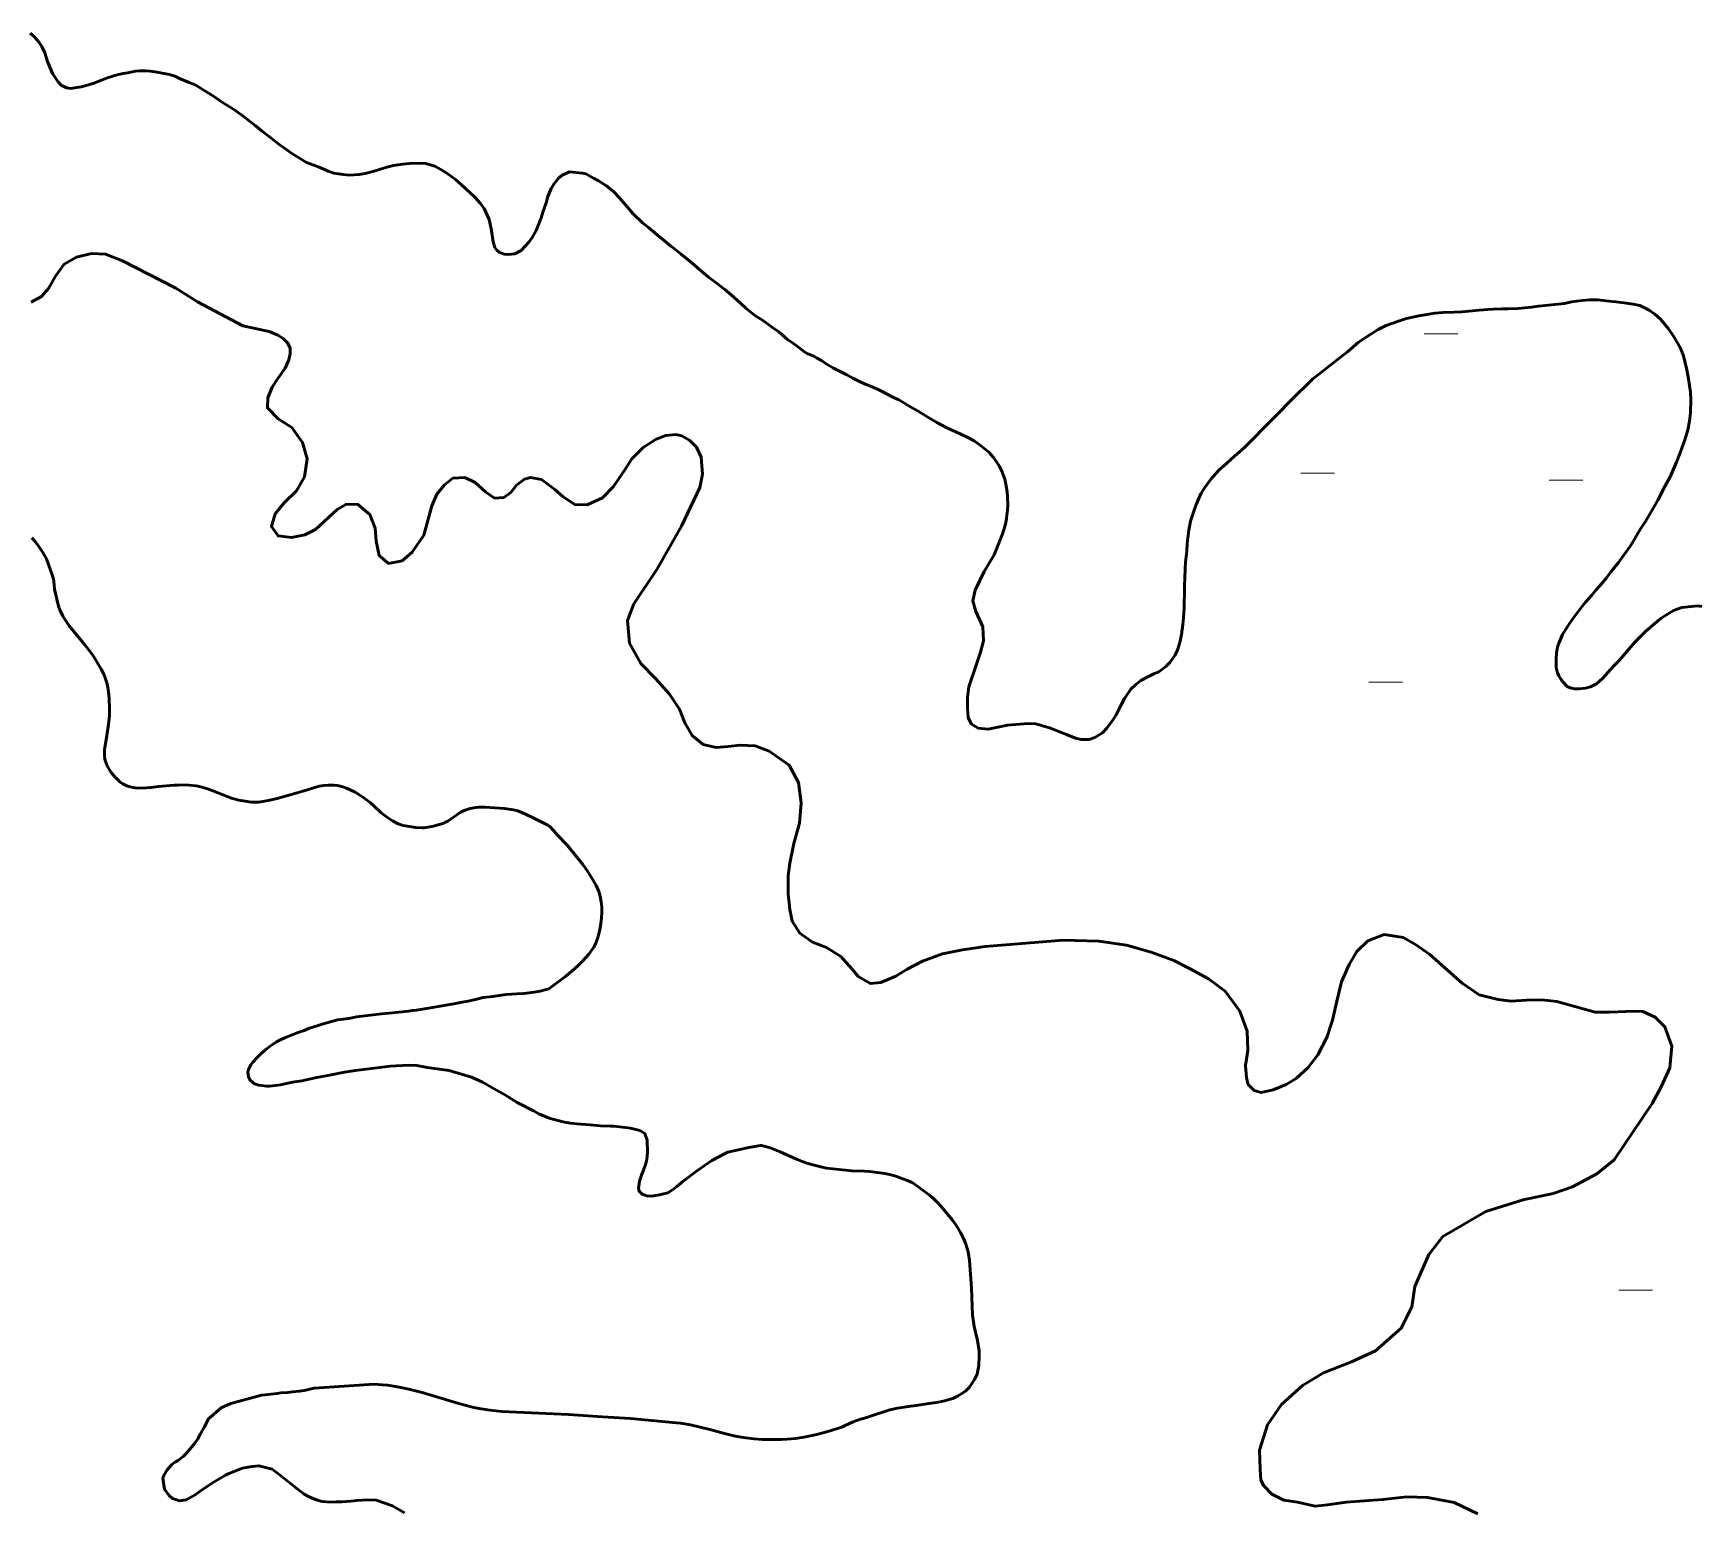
# Model space of a CAD drawing. Header units: metres. Extents: x 531395 to 538605, y 1843190 to 1853105.
# Drawn here: x 534476 to 535329, y 1846390 to 1847145 of the extents above; entities that cross this region are included whole.
import ezdxf

# ---------------------------------------------------------------- set-up
doc = ezdxf.new("R2010")
doc.units = ezdxf.units.M
doc.header["$LTSCALE"] = 4
doc.layers.add('2', color=7, linetype='Continuous', lineweight=53)
doc.layers.add('61', color=7, linetype='Continuous', lineweight=13)

msp = doc.modelspace()

# ---------------------------------------------------------------- linework, layer by layer
at = {"layer": '2'}
for points in [[(534474.09, 1847145.31), (534476.2, 1847143.63), (534478.73, 1847140.58), (534480.13, 1847138.57), (534481.6, 1847135.32), (534482.27, 1847133.14), (534483.03, 1847130.89), (534484.2, 1847128.01), (534485.57, 1847124.83), (534488.23, 1847120.63), (534489.94, 1847118.82), (534492.7, 1847117.38), (534494.9, 1847117.14), (534498.03, 1847117.5), (534500.32, 1847117.93), (534503.97, 1847118.94), (534506.71, 1847119.76), (534510.54, 1847121.37), (534513.17, 1847122.43), (534516.96, 1847123.62), (534519.31, 1847124.31), (534521.69, 1847124.67), (534523.98, 1847125.11), (534527.73, 1847125.87), (534530.04, 1847126.14), (534533.3, 1847126.1), (534535.41, 1847125.93), (534538.13, 1847125.58), (534545.3, 1847124.24), (534548.08, 1847123.39), (534550.56, 1847122.17), (534555.39, 1847120.14), (534558.9, 1847118.71), (534562.59, 1847116.38), (534567.98, 1847113.16), (534571.92, 1847110.19), (534578.57, 1847106.12), (534583.04, 1847102.87), (534589.28, 1847098.08), (534593.05, 1847095.09), (534596.55, 1847092.32), (534601.41, 1847088.62), (534604.15, 1847086.6), (534608.44, 1847083.51), (534611.32, 1847081.67), (534615.53, 1847079.23), (534618.69, 1847077.93), (534621.93, 1847076.71), (534626.5, 1847074.74), (534629.46, 1847073.74), (534634.23, 1847072.96), (534637.34, 1847072.74), (534642.4, 1847073.07), (534645.44, 1847073.51), (534650.15, 1847074.72), (534653.37, 1847075.76)], [(534653.37, 1847075.76), (534656.52, 1847076.71), (534659.93, 1847077.61), (534664.86, 1847078.35), (534668.25, 1847078.66), (534673.16, 1847078.81), (534676.61, 1847078.62), (534681.1, 1847077.31), (534684.3, 1847075.67), (534687.37, 1847073.69), (534691.75, 1847070.52), (534694.75, 1847067.69), (534699.13, 1847063.77), (534701.84, 1847061.33), (534704.37, 1847058.28), (534706.34, 1847055.67), (534709.01, 1847049.96), (534709.35, 1847048.49), (534710.08, 1847044.32), (534710.65, 1847040.87), (534711.08, 1847038.58), (534711.83, 1847035.75), (534712.82, 1847034.36), (534714.04, 1847033.24), (534716.57, 1847032.28), (534718.61, 1847032.02), (534722.15, 1847032.51), (534725.38, 1847034.14), (534729.32, 1847038.36), (534730.89, 1847040.71), (534733.05, 1847044.39), (534734.1, 1847046.85), (534735.57, 1847050.78), (534736.4, 1847053.72), (534738.1, 1847058.51), (534738.98, 1847061.71), (534740.76, 1847065.84), (534742, 1847068.16), (534744.4, 1847071.19), (534746.32, 1847072.67), (534750.05, 1847074.35), (534756.8, 1847073.8), (534758.36, 1847073.31), (534762.37, 1847071.19), (534764.96, 1847069.73), (534768.93, 1847067.18), (534772.8, 1847064.12), (534775.54, 1847061.35), (534779.71, 1847056.4), (534782.62, 1847052.9), (534787.41, 1847048.35), (534790.54, 1847045.87), (534794.98, 1847042.21), (534797.66, 1847039.93), (534801.84, 1847036.32), (534803.11, 1847035.47), (534807.16, 1847032.26), (534809.92, 1847030.07), (534813.8, 1847026.85), (534816.69, 1847024.26), (534821.22, 1847020.52), (534824.52, 1847018.06), (534829.56, 1847014.22), (534832.8, 1847011.5), (534837.46, 1847007.36), (534840.55, 1847004.46), (534845.43, 1847000.6), (534848.77, 1846998.39), (534853.89, 1846994.64), (534857.24, 1846992.44), (534861.69, 1846988.61), (534864.62, 1846986.44), (534867.36, 1846984.42), (534870.56, 1846982.03), (534871.99, 1846981.2), (534875.13, 1846980.06), (534876.4, 1846979.2), (534878.99, 1846977.75), (534881.35, 1846976.18), (534885.21, 1846973.87), (534887.87, 1846972.51), (534892.05, 1846970.4), (534894.99, 1846968.82), (534899.23, 1846966.81), (534901.88, 1846965.61), (534904.15, 1846964.7), (534907.41, 1846963.33), (534910.42, 1846961.84), (534915.24, 1846959.22), (534918.51, 1846957.68), (534924.17, 1846954.24), (534928.54, 1846951.82), (534934.21, 1846948.38), (534937.98, 1846946.15), (534943.77, 1846943.06), (534947.81, 1846941.35), (534953.56, 1846938.59), (534957.13, 1846936.67), (534960.4, 1846934.37), (534964.72, 1846930.95), (534967.05, 1846928.21)], [(534804.42, 1846939.94), (534799.45, 1846939.34), (534794.49, 1846937.48), (534787.75, 1846933.35), (534781.96, 1846927.51), (534778.04, 1846921.34), (534772.61, 1846913.27), (534767.04, 1846907.45), (534759.04, 1846903.94), (534752.77, 1846904.07), (534746.81, 1846908.02), (534742.49, 1846911.83), (534735.66, 1846916.86), (534730.14, 1846917.94), (534727, 1846917.15), (534722.95, 1846913.98), (534720.03, 1846910.3), (534716.45, 1846907.73), (534711.75, 1846907.4), (534707.31, 1846910.34), (534701.78, 1846915.3), (534696.51, 1846917.92), (534690.41, 1846917.54), (534686.17, 1846914.14), (534682.2, 1846909.37), (534679.65, 1846903.47), (534675.47, 1846888.43), (534669.57, 1846879.77), (534664.39, 1846875.18), (534657.42, 1846873.94), (534652.74, 1846878.03), (534651.15, 1846885.29), (534650.6, 1846891.9), (534647.84, 1846898.91), (534641.62, 1846904.23), (534635.59, 1846904.18), (534631.16, 1846901.51), (534620.16, 1846891.29), (534614.67, 1846888.49), (534607.81, 1846887.16), (534600.93, 1846887.98), (534597.57, 1846892.76), (534599.5, 1846899.35), (534603.95, 1846904.71), (534610.32, 1846911.06), (534614.45, 1846918.22), (534615.85, 1846927.54), (534613.49, 1846935.78), (534607.97, 1846943.44), (534600.97, 1846948.02), (534595.48, 1846953.53), (534595.74, 1846958.73), (534597.92, 1846964.16), (534600.89, 1846968.62), (534604.55, 1846973.89), (534606.38, 1846978.24), (534607.07, 1846981.22), (534607.07, 1846984.2), (534605.92, 1846986.72), (534603.63, 1846989.01), (534600.89, 1846990.84), (534596.31, 1846992.67), (534582.96, 1846995.52), (534559.75, 1847007.91), (534548.6, 1847014.81), (534521.32, 1847028.9), (534512.62, 1847032.31), (534505.48, 1847032.56), (534497.71, 1847030.79), (534491.55, 1847027.17), (534487.09, 1847021.05), (534483.52, 1847014.6), (534479.9, 1847010.51), (534474.62, 1847007.74)], [(534967.05, 1846928.21), (534969.89, 1846923.86), (534971.3, 1846921.1), (534972.77, 1846917.09), (534973.4, 1846914.49), (534974.03, 1846910.55), (534974.24, 1846907.98), (534974.39, 1846903.82), (534974.2, 1846901.13), (534973.74, 1846897.15), (534973.28, 1846894.67), (534972.36, 1846891.05), (534971.4, 1846888.52), (534967.45, 1846878.38), (534962.34, 1846869.73), (534957.63, 1846860.3), (534956.45, 1846854.79), (534958.02, 1846849.29), (534961.56, 1846841.43), (534961.95, 1846834.35), (534960.38, 1846828.45), (534958.02, 1846821.37), (534954.49, 1846810.76), (534953.7, 1846805.25), (534953.7, 1846799.75), (534954.09, 1846795.03), (534955.67, 1846791.89), (534959.2, 1846789.53), (534964.31, 1846789.13), (534974.13, 1846791.1), (534984.86, 1846792.04), (534988.73, 1846791.82), (534994.53, 1846790.07), (534996.25, 1846789.61), (535001.25, 1846787.59), (535004.41, 1846786.29), (535008.97, 1846784.48), (535011.88, 1846783.81), (535016.06, 1846783.8), (535018.86, 1846784.87), (535022.78, 1846787.17), (535025.09, 1846789.52), (535027.97, 1846793.53), (535029.81, 1846796.42), (535032.39, 1846801.57), (535034.1, 1846804.86), (535037.32, 1846809.49), (535039.8, 1846811.87), (535042.39, 1846814.01), (535046.42, 1846816.06), (535049.11, 1846817.38), (535051.65, 1846818.51), (535055.19, 1846821.09), (535057.29, 1846823.17), (535059.81, 1846826.72), (535061.15, 1846829.55), (535062.63, 1846834.07), (535063.31, 1846837.57), (535063.89, 1846842.66), (535064.24, 1846846.12), (535064.55, 1846851.42), (535064.6, 1846854.52), (535064.74, 1846857.71), (535064.82, 1846862.74), (535064.91, 1846866.26), (535065.09, 1846871.21), (535065.37, 1846874.58), (535065.89, 1846880.16), (535066.09, 1846884.19), (535067.07, 1846890.91), (535067.87, 1846895.51), (535069.36, 1846900.11), (535070.83, 1846904.04), (535073.2, 1846909.5), (535075.24, 1846912.82), (535078.41, 1846917.2), (535079.36, 1846918.4), (535082.62, 1846921.95), (535084.9, 1846923.89), (535088.23, 1846926.95), (535090.58, 1846928.98), (535094, 1846931.96), (535096.11, 1846933.88), (535122.01, 1846960.29), (535127.12, 1846965.23), (535130.52, 1846968.38), (535135.49, 1846972.39), (535138.94, 1846975.04), (535144.36, 1846979.43), (535148.13, 1846982.29), (535153.75, 1846987.12), (535157.79, 1846989.76), (535163.86, 1846993.64), (535168.05, 1846995.71), (535174.21, 1846998.02), (535178.33, 1846999.25), (535184.69, 1847000.65), (535186.81, 1847001.07), (535192.8, 1847002.01), (535197.02, 1847002.42), (535202.85, 1847002.59)], [(535202.85, 1847002.59), (535206.68, 1847002.7), (535212.14, 1847003.17), (535215.6, 1847003.57), (535219.98, 1847003.99), (535222.8, 1847004.15), (535227.22, 1847004.25), (535230.32, 1847004.19), (535235.4, 1847004.36), (535238.86, 1847004.76), (535242.33, 1847005.16), (535245.95, 1847005.58), (535250.9, 1847006.16), (535254.2, 1847006.54), (535259.24, 1847007.04), (535262.83, 1847007.79), (535268.34, 1847008.51), (535272.14, 1847008.95), (535276.15, 1847008.92), (535283.69, 1847008.04), (535285.54, 1847007.92), (535290.97, 1847007.21), (535294.29, 1847006.67), (535297.73, 1847005.9), (535302.5, 1847003.62), (535305.5, 1847001.54), (535308.39, 1846998.95), (535312.47, 1846994.07), (535315.09, 1846990.2), (535318.34, 1846984.48), (535320.09, 1846980.25), (535321.84, 1846973.02), (535322.64, 1846968.35), (535323.75, 1846961.62), (535323.88, 1846957.63), (535323.71, 1846951.17), (535323.14, 1846946.68), (535322.32, 1846942.24), (535321, 1846937.74), (535318.42, 1846930.5), (535316.55, 1846925.69), (535313.23, 1846918.29), (535310.63, 1846913.31), (535307.02, 1846906.29), (535304.31, 1846901.54), (535300.67, 1846895.44), (535298.2, 1846891.56), (535295.03, 1846886.43), (535292.92, 1846883.01), (535289.41, 1846878.01), (535286.89, 1846874.45), (535283.18, 1846869.76), (535280.7, 1846866.63), (535278.37, 1846863.69), (535275.03, 1846860.04), (535273.13, 1846857.65), (535269.96, 1846854.02), (535267.9, 1846851.61), (535264.78, 1846847.49), (535262.76, 1846844.75), (535259.85, 1846840.32), (535258.25, 1846837.54), (535256.55, 1846833.5), (535255.64, 1846831.22), (535255.09, 1846828.07), (535254.9, 1846825.37), (535254.97, 1846822.62), (535255.03, 1846820.62), (535255.69, 1846817.86), (535256.35, 1846816.43), (535257.61, 1846814.24), (535258.68, 1846812.94), (535260.67, 1846810.91), (535262.18, 1846810.17), (535264.56, 1846809.78), (535266.65, 1846809.77), (535270.04, 1846810.08), (535272.48, 1846810.7), (535275.55, 1846812.31), (535278.89, 1846815.2), (535279.98, 1846816.58), (535284.21, 1846821.16), (535287.35, 1846824.37), (535292.13, 1846830.02), (535295.38, 1846833.74), (535300.61, 1846839.03), (535304.48, 1846842.4), (535308.76, 1846845.9), (535314.99, 1846849.8), (535319.23, 1846851.38), (535327.5, 1846852.17), (535329.54, 1846851.91)], [(535263.28, 1846554.72), (535275.71, 1846561.48), (535284.68, 1846568.66), (535304.08, 1846597.53), (535308.7, 1846606.05), (535313.07, 1846615.71), (535314.15, 1846626.83), (535310.63, 1846636.77), (535305.55, 1846641.57), (535299.27, 1846644.62), (535294.84, 1846644.64), (535282.29, 1846644.16), (535274.96, 1846644.17), (535255.35, 1846649.66), (535247.71, 1846650.5), (535239.86, 1846650.34), (535231.94, 1846649.85), (535225.26, 1846650.7), (535215.6, 1846653.13), (535206.83, 1846659.12), (535190.37, 1846673.71), (535182.99, 1846678.78), (535176.63, 1846682.46), (535166.98, 1846683.93), (535158.62, 1846680.69), (535153, 1846675.3), (535149.03, 1846668.59), (535145.1, 1846659.73), (535142.69, 1846649.85), (535140.58, 1846640.12), (535137.62, 1846631.26), (535132.94, 1846622.42), (535127.98, 1846615.92), (535121.95, 1846610.26), (535116.81, 1846607.19), (535110.13, 1846604.36), (535104.04, 1846603.01), (535100.46, 1846604.1), (535097.42, 1846607.09), (535096.57, 1846610.66), (535096.07, 1846616.85), (535097.12, 1846624.52), (535096.84, 1846634.4), (535093.05, 1846644.74), (535085.63, 1846654.88), (535077.13, 1846661.22), (535067.69, 1846666.38), (535059.32, 1846670.69), (535047.74, 1846674.84), (535035.02, 1846678.54), (535020.99, 1846680.58), (535002.61, 1846681.04), (534962.78, 1846677.82), (534951.23, 1846676.16), (534940.9, 1846674.1), (534930.77, 1846670.33), (534922.94, 1846666.3), (534917, 1846662.7), (534909.31, 1846659.33), (534904.08, 1846658.83), (534897.85, 1846662.42), (534894.71, 1846666.26), (534889, 1846672.71), (534881.58, 1846677.24), (534874.47, 1846679.97), (534867.9, 1846684.6), (534864.06, 1846690.73), (534862.83, 1846696.73), (534861.89, 1846704.82), (534862.01, 1846713.99), (534862.76, 1846720.55), (534864.84, 1846730.49), (534867.72, 1846740.96), (534868.57, 1846751.29), (534867.24, 1846761.81), (534862.45, 1846770.63), (534852.25, 1846777.75), (534845.14, 1846780.48), (534837.21, 1846780.96), (534831.26, 1846780.27), (534825.06, 1846779.77), (534818.53, 1846781.28), (534818.53, 1846781.28), (534812.83, 1846785.79), (534809.06, 1846792.25), (534806.31, 1846799.26), (534801.21, 1846806.97), (534794.13, 1846815.1), (534786.57, 1846822.63), (534780.82, 1846833.17), (534779.7, 1846844.68), (534783.02, 1846853.26), (534794.78, 1846870.79), (534807.31, 1846892.94), (534816.78, 1846912.8), (534818.15, 1846919.67), (534817.46, 1846928.26), (534815.06, 1846933.42), (534811.63, 1846936.85), (534807.51, 1846939.26), (534804.42, 1846939.94)], [(534474.97, 1846887.01), (534476.56, 1846885.22), (534478.51, 1846882.67), (534480.57, 1846879.48), (534482.36, 1846876.22), (534483.51, 1846873.46), (534485.32, 1846868.04), (534485.94, 1846865.9), (534486.16, 1846864.85), (534486.59, 1846860.78), (534488.25, 1846853.42), (534488.82, 1846851.58), (534489.5, 1846849.79), (534490.84, 1846846.94), (534491.94, 1846845.05), (534494.07, 1846841.97), (534496.43, 1846839.01), (534502.14, 1846832.27), (534505.6, 1846827.63), (534506.63, 1846826.11), (534510.4, 1846819.78), (534511.53, 1846817.54), (534512.21, 1846815.89), (534513.25, 1846812.77), (534513.83, 1846810.52), (534514.07, 1846809.24), (534514.38, 1846806.9), (534514.57, 1846804.37), (534514.75, 1846799.83), (534514.7, 1846796.06), (534514.38, 1846792.81), (534513.22, 1846784.72), (534512.4, 1846780.73), (534512.13, 1846778.62), (534512.08, 1846776.53), (534512.14, 1846775.18), (534512.34, 1846773.83), (534512.51, 1846773.09), (534512.97, 1846771.74), (534513.55, 1846770.38), (534514.67, 1846768.23), (534515.54, 1846766.85), (534517.2, 1846764.83), (534518.38, 1846763.64), (534520.22, 1846762.02), (534521.44, 1846761.16), (534523.49, 1846760.12), (534525.21, 1846759.53), (534526.85, 1846759.14), (534528.85, 1846758.9), (534533.61, 1846759.04), (534535.78, 1846759.23)], [(534535.78, 1846759.23), (534539.7, 1846759.72), (534547.74, 1846760.4), (534549.82, 1846760.49), (534552.28, 1846760.51), (534555.38, 1846760.41), (534559.1, 1846760), (534561.38, 1846759.54), (534565.26, 1846758.42), (534569.8, 1846756.71), (534574.91, 1846754.55), (534577.04, 1846753.74), (534578.34, 1846753.35), (534580.88, 1846752.76), (534584.15, 1846752.19), (534587.13, 1846751.79), (534589.42, 1846751.68), (534590.74, 1846751.73), (534593.21, 1846752.05), (534596.79, 1846752.73), (534600.55, 1846753.61), (534614.29, 1846757.48), (534619.67, 1846759.26), (534621.99, 1846759.84), (534624.3, 1846760.24), (534626.73, 1846760.49), (534629.64, 1846760.48), (534631.4, 1846760.22), (534634.13, 1846759.49), (534635.96, 1846758.84), (534637.76, 1846758.09), (534640.33, 1846756.83), (534642.34, 1846755.65), (534644.35, 1846754.27), (534648.02, 1846751.47), (534650.12, 1846749.68), (534653.78, 1846746.26), (534655.11, 1846745.15), (534657.54, 1846743.39), (534659.58, 1846742.11), (534662.34, 1846740.67), (534664.97, 1846739.79), (534667.17, 1846739.35), (534671.32, 1846738.75), (534674.81, 1846738.55), (534675.5, 1846738.57), (534677.76, 1846738.87), (534680.49, 1846739.5), (534683.3, 1846740.21), (534685.35, 1846740.85), (534686.32, 1846741.24), (534687.77, 1846742.01), (534694.06, 1846746.37), (534695.57, 1846747.15), (534696.69, 1846747.59), (534699.22, 1846748.41), (534702.14, 1846749.03), (534703.79, 1846749.21), (534706.85, 1846749.22), (534716.88, 1846748.47), (534721.35, 1846747.8), (534723.59, 1846747.21), (534727.2, 1846745.75), (534731.44, 1846743.64), (534735.65, 1846741.71), (534738.6, 1846740.16), (534739.95, 1846739.2), (534741.89, 1846737.29), (534744.01, 1846734.78), (534749.01, 1846729.53), (534756.83, 1846719.79), (534759.2, 1846716.44), (534760.94, 1846713.74), (534762.56, 1846711.08), (534763.68, 1846709.04), (534765.01, 1846705.93), (534765.78, 1846703.36), (534766.31, 1846700.72), (534766.6, 1846698.02), (534766.64, 1846695.28), (534766.47, 1846692.49), (534766.11, 1846689.68), (534765.51, 1846686.37), (534764.55, 1846682.45), (534763.49, 1846679.48), (534762.49, 1846677.48), (534761.73, 1846676.28), (534760.01, 1846673.98), (534756.8, 1846670.31), (534754.55, 1846668.04), (534751.13, 1846664.97), (534748.21, 1846662.65), (534739.41, 1846656.2), (534737.47, 1846655.64), (534735.03, 1846655.02), (534732.01, 1846654.42), (534726.74, 1846653.81), (534723.09, 1846653.55), (534717.7, 1846653.18), (534714.16, 1846652.68), (534710.87, 1846652.3)], [(534710.87, 1846652.3), (534705.85, 1846651.64), (534702.59, 1846650.92), (534698.19, 1846649.91), (534695.17, 1846649.31), (534690.92, 1846648.48), (534687.8, 1846647.96), (534679.95, 1846646.54), (534671.74, 1846645.26), (534669.67, 1846645.1), (534667.62, 1846644.78), (534657.79, 1846643.73), (534655.82, 1846643.5), (534654, 1846643.29), (534648.23, 1846642.62), (534641.14, 1846641.79), (534637.95, 1846641.18), (534634.41, 1846640.68), (534631.42, 1846640.33), (534623.46, 1846638.13), (534620.89, 1846637.26), (534616.95, 1846635.95), (534614.21, 1846634.87), (534610.65, 1846633.6), (534608.18, 1846632.64), (534604.72, 1846631.29), (534602.55, 1846630.28), (534600.13, 1846628.95), (534596.86, 1846626.76), (534594.68, 1846625.08), (534592.08, 1846622.87), (534590.29, 1846621.04), (534588.08, 1846618.69), (534586.92, 1846617.22), (534585.76, 1846614.9), (534585.54, 1846613.54), (534585.82, 1846611.09), (534586.58, 1846609.47), (534588.8, 1846607.53), (534591.09, 1846606.75), (534595.14, 1846606.27), (534596.67, 1846606.26), (534602.1, 1846607.08), (534608.24, 1846608.36), (534613.1, 1846609.11), (534620.83, 1846610.68), (534626.32, 1846611.79), (534634.88, 1846613.54), (534640.61, 1846614.3), (534658.34, 1846616.49), (534667.61, 1846617.07), (534671.93, 1846616.88), (534677.31, 1846615.92), (534688.45, 1846614.29), (534699.87, 1846610.93), (534705.6, 1846608.34), (534712.68, 1846604.23), (534717.24, 1846601.66), (534723.34, 1846598.03), (534731.61, 1846593.72), (534734.46, 1846592.21), (534739.66, 1846589.89), (534744.84, 1846588.49), (534747.57, 1846587.97), (534750.56, 1846587.39), (534753.86, 1846587.02), (534760.61, 1846586.47), (534766, 1846586.09), (534771.05, 1846585.84), (534772.72, 1846585.87), (534778.48, 1846585.2), (534781.36, 1846584.86), (534786.02, 1846583.57), (534788.54, 1846582.02), (534789.84, 1846578.74), (534790.05, 1846572.59), (534789.65, 1846568.86), (534789.05, 1846566.79), (534787.86, 1846563.39), (534787.02, 1846561.2), (534785.92, 1846557.73), (534785.43, 1846554.08), (534785.69, 1846552.53), (534787.2, 1846551.03), (534789.64, 1846550.14), (534792.08, 1846550.01), (534796.19, 1846550.65), (534800.32, 1846551.72), (534802.74, 1846553.25), (534804.97, 1846554.93), (534808.09, 1846557.55), (534810.08, 1846559.11), (534813.7, 1846561.79), (534814.99, 1846562.86), (534822.98, 1846568.21), (534829.65, 1846571.91), (534831.08, 1846572.58), (534841.85, 1846574.92), (534847.74, 1846576)], [(534847.74, 1846576), (534848.37, 1846575.9), (534850.29, 1846575.45), (534852.81, 1846574.67), (534857.9, 1846572.63), (534866.31, 1846568.94), (534869.57, 1846567.62), (534871.52, 1846566.96), (534874.55, 1846566.07), (534878.64, 1846565), (534881.65, 1846564.38), (534884.75, 1846563.92), (534894.53, 1846563.04), (534901.01, 1846562.77), (534903.66, 1846562.56), (534908.84, 1846561.98), (534911.4, 1846561.6), (534913.74, 1846561.15), (534916.49, 1846560.38), (534920.65, 1846558.83), (534922.98, 1846558.06), (534924.9, 1846557.25), (534925.47, 1846556.93), (534928.31, 1846555), (534934.23, 1846550.57), (534936.57, 1846548.65), (534937.92, 1846547.35), (534940.44, 1846544.57), (534946, 1846537.76), (534947.7, 1846535.41), (534948.59, 1846534.04), (534950.07, 1846531.47), (534951.63, 1846528.39), (534952.7, 1846525.88), (534953.57, 1846523.19), (534953.99, 1846521.46), (534954.4, 1846519.29), (534954.69, 1846517.2), (534954.89, 1846514.64), (534955.83, 1846503.1), (534956.26, 1846489.05), (534957.21, 1846483.34), (534957.83, 1846480.46), (534958.9, 1846476.2), (534959.05, 1846474.89), (534959.69, 1846470.96), (534959.75, 1846468.02), (534959.52, 1846463.42), (534958.62, 1846458.83), (534957.32, 1846456.11), (534954.81, 1846452.3), (534952.67, 1846450.24), (534948.96, 1846447.71), (534946.25, 1846446.44), (534941.9, 1846445.27), (534938.94, 1846444.55), (534934.07, 1846443.79), (534930.69, 1846443.4), (534927.22, 1846442.9), (534923.57, 1846442.39), (534917.87, 1846441.44), (534913.96, 1846440.61), (534904.05, 1846437.36), (534902.21, 1846436.77), (534898.44, 1846435.66), (534895.24, 1846434.43), (534891.18, 1846432.53), (534889.36, 1846431.75), (534885.48, 1846430.55), (534883.41, 1846429.94), (534876.6, 1846428.05), (534872.58, 1846427.14), (534869.92, 1846426.63), (534865.78, 1846426.02), (534861.51, 1846425.61), (534858.62, 1846425.46), (534854.12, 1846425.37), (534848.58, 1846425.46), (534844.39, 1846425.81), (534840.37, 1846426.32), (534837.93, 1846426.68), (534834.22, 1846427.36), (534829.47, 1846428.53), (534821.84, 1846430.61), (534812.01, 1846432.87), (534806.81, 1846433.75), (534802.76, 1846434.2), (534790.28, 1846435.38), (534781.34, 1846436.1), (534766.89, 1846436.97), (534749.63, 1846438.16), (534715.46, 1846439.84), (534710.88, 1846440.24), (534708.04, 1846440.58), (534703.79, 1846441.25)], [(535214.84, 1846387.35), (535202.85, 1846393.18), (535189.07, 1846395.78), (535178.48, 1846396.07), (535166.35, 1846394.66), (535147.42, 1846393.43), (535137.99, 1846392.02), (535131.6, 1846391.28), (535122.58, 1846393.34), (535115.62, 1846394.44), (535109.4, 1846397.37), (535105.37, 1846401.76), (535103.9, 1846404.69), (535103.54, 1846410.18), (535103.16, 1846419.99), (535107.26, 1846432.97), (535114.47, 1846443.29), (535125.09, 1846453.04), (535135.98, 1846459.48), (535150.31, 1846465.13), (535162.58, 1846470.86), (535175.67, 1846482.51), (535181.07, 1846493.29), (535182.72, 1846503.71), (535189.84, 1846520.17), (535196.97, 1846529.39), (535218.89, 1846542.1), (535238.07, 1846548.13), (535253.42, 1846551.43), (535263.28, 1846554.72)], [(534703.79, 1846441.25), (534701.17, 1846441.8), (534697.21, 1846442.77), (534692.19, 1846444.17), (534681.54, 1846447.51), (534674.72, 1846449.51), (534671.3, 1846450.43), (534667.85, 1846451.23), (534663.69, 1846452.08), (534661.05, 1846452.57), (534656.93, 1846453.18), (534654.23, 1846453.44), (534650.08, 1846453.7), (534619.44, 1846451.65), (534614.22, 1846450.54), (534611.84, 1846450.18), (534608.28, 1846449.85), (534605.97, 1846449.58), (534602.42, 1846449.25), (534600.44, 1846449.02), (534597.23, 1846448.57), (534594.34, 1846448.32), (534592.52, 1846448.11), (534576.71, 1846443.78), (534571.89, 1846441.59), (534565.27, 1846436), (534563.23, 1846431.93), (534561.16, 1846428.18), (534559.85, 1846425.77), (534558.27, 1846423.58), (534556.74, 1846421.65), (534553.87, 1846418.22), (534552.38, 1846416.71), (534549.77, 1846414.74), (534548.43, 1846414), (534546.66, 1846412.71), (534544.14, 1846409.91), (534542.47, 1846407.04), (534542.05, 1846405.57), (534542.78, 1846400.06), (534544.97, 1846396.97), (534546.92, 1846395.27), (534550.49, 1846394.1), (534553.95, 1846394.5), (534558.5, 1846397.03), (534561.04, 1846398.91), (534565.3, 1846401.83), (534568.24, 1846403.84), (534574.04, 1846407.19), (534575.37, 1846407.93), (534582.82, 1846410.72), (534587.73, 1846411.62), (534591.03, 1846412), (534597.84, 1846410.2), (534601.57, 1846407.54), (534603.97, 1846405.65), (534607.37, 1846402.95), (534610.52, 1846400.31), (534614.27, 1846397.48), (534616.15, 1846396.45), (534618, 1846395.57), (534620.98, 1846394.42), (534623.57, 1846393.71), (534627.78, 1846393.37), (534630.7, 1846393.45), (534633.61, 1846393.54), (534638.09, 1846393.89), (534641.22, 1846394.26), (534646.28, 1846394.59), (534651.16, 1846394.32), (534659.42, 1846391.52), (534665.6, 1846387.97)]]:
    msp.add_lwpolyline(points, dxfattribs=at)
at = {"layer": '61'}
for p, q in [((535187.4, 1846991.49), (535204.59, 1846991.49)), ((535124.38, 1846920.21), (535141.57, 1846920.21)), ((535251.34, 1846916.51), (535268.53, 1846916.51)), ((535159.13, 1846813.07), (535176.32, 1846813.07)), ((535287.09, 1846501.91), (535304.28, 1846501.91))]:
    msp.add_line(p, q, dxfattribs=at)

doc.saveas('drawing.dxf')
